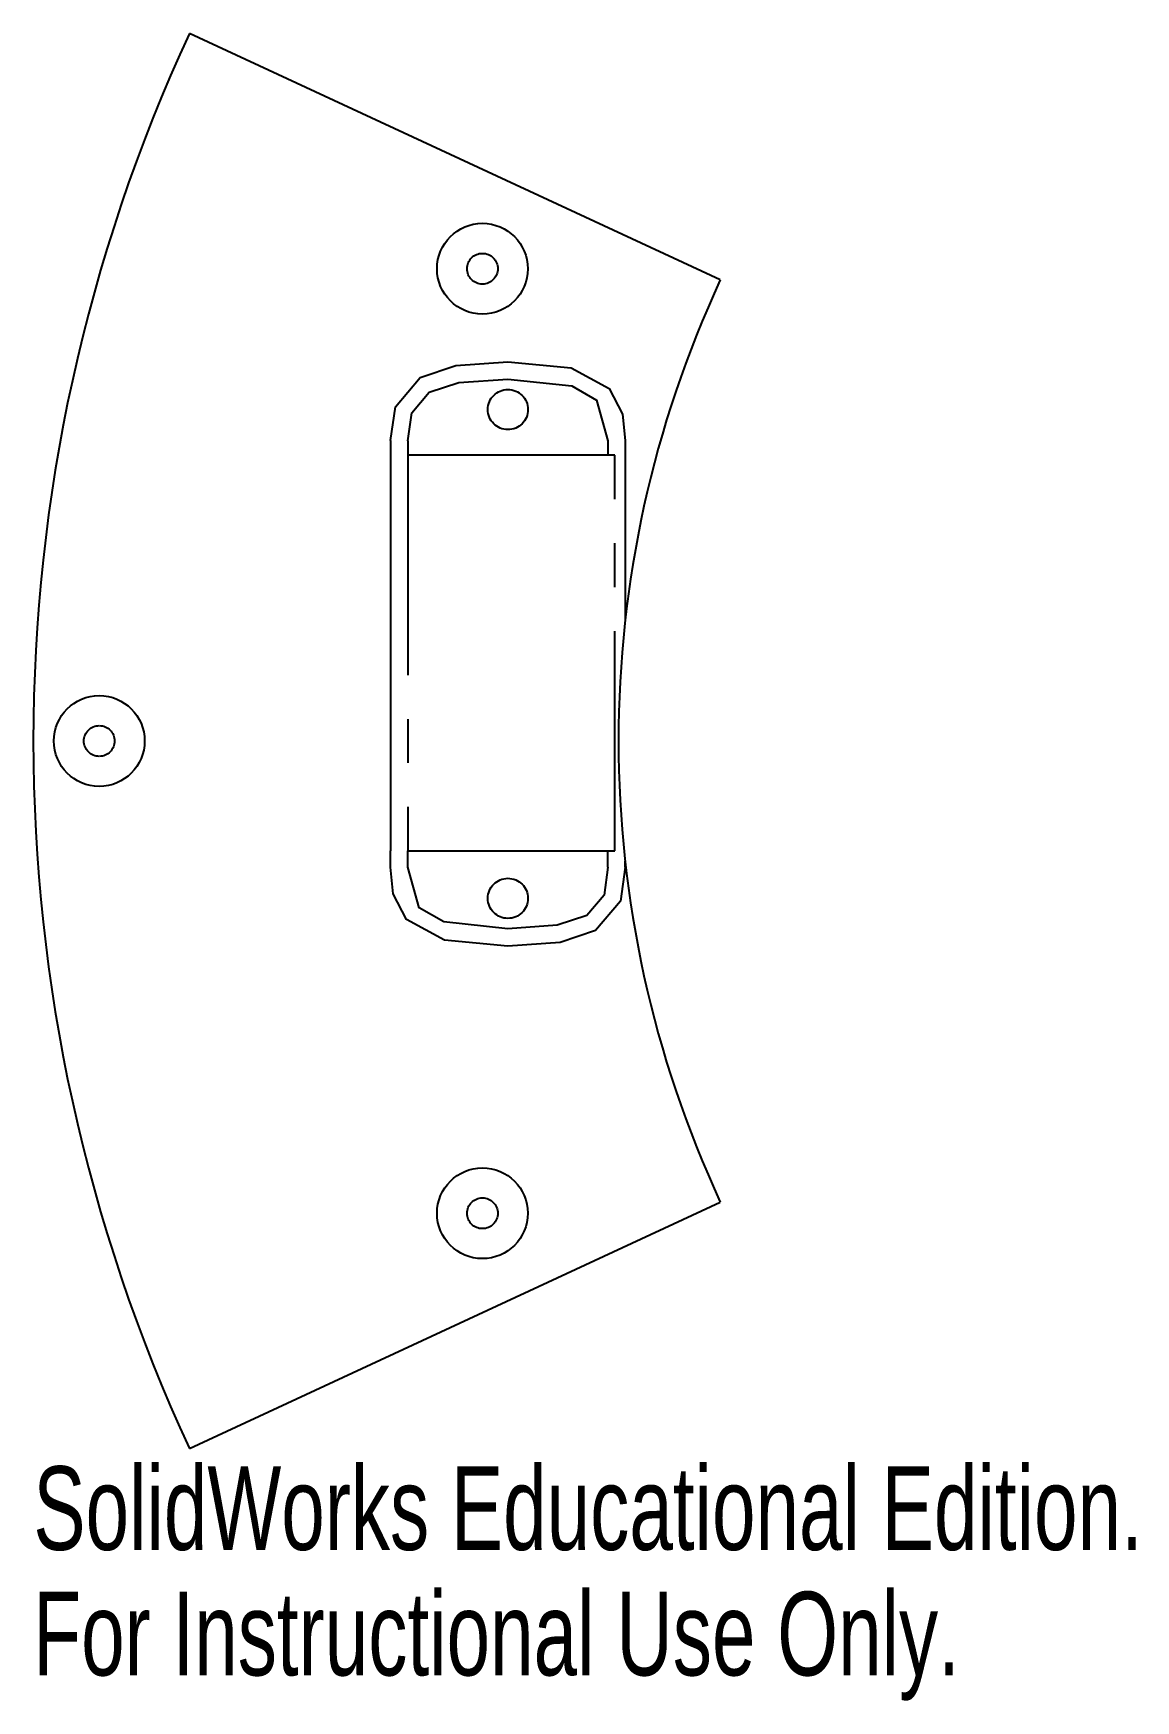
# Model space of a CAD drawing. Header units: millimetres. Extents: x -97.1 to -33.4, y -55.4 to 40.9.
import ezdxf

# ---------------------------------------------------------------- set-up
doc = ezdxf.new("R2010")
doc.units = ezdxf.units.MM
doc.linetypes.add('CENTERX2', pattern=[20.32, 12.7, -2.54, 2.54, -2.54])
doc.styles.add('SLDTEXTSTYLE0', font='TXT', dxfattribs={"width": 0.7})

msp = doc.modelspace()

# ---------------------------------------------------------------- linework, layer by layer
at = {"color": 7, "linetype": 'Continuous'}
for p, q in [((-57.395, 26.645), (-88.077, 40.888)), ((-76.453, 17.356), (-76.453, 16.51)), ((-62.896, 17.356), (-62.896, 16.51)), ((-76.453, 16.51), (-76.453, -6.35)), ((-62.896, 16.51), (-62.896, 6.946)), ((-76.453, -7.298), (-76.453, -6.35)), ((-62.896, -7.298), (-62.896, -6.946)), ((-88.077, -40.888), (-57.395, -26.645))]:
    msp.add_line(p, q, dxfattribs=at)
at = {"color": 7, "linetype": 'CENTERX2'}
for p, q in [((-75.453, 17.35), (-75.453, 16.51)), ((-63.896, 17.35), (-63.896, 16.51)), ((-63.5, 16.51), (-75.453, 16.51)), ((-75.453, 16.51), (-75.453, -6.35)), ((-63.5, -6.35), (-63.5, 16.51)), ((-75.453, -6.35), (-63.5, -6.35)), ((-75.453, -7.292), (-75.453, -6.35)), ((-63.896, -7.292), (-63.896, -6.35))]:
    msp.add_line(p, q, dxfattribs=at)
at = {"color": 7, "linetype": 'Continuous', "flags": 128}
for points in [[(-76.453, 17.356), (-76.175, 19.305), (-74.743, 21.008), (-72.69, 21.693), (-69.674, 21.904)], [(-69.674, 21.904), (-66.017, 21.559), (-63.814, 20.375), (-63.047, 18.884), (-62.896, 17.356)], [(-75.453, 17.35), (-75.234, 18.97), (-74.234, 20.147), (-72.519, 20.708), (-69.674, 20.904)], [(-69.674, 20.904), (-65.979, 20.512), (-64.553, 19.702), (-63.896, 17.35)], [(-69.674, -11.846), (-73.332, -11.501), (-75.535, -10.316), (-76.301, -8.826), (-76.453, -7.298)], [(-69.674, -10.846), (-73.37, -10.453), (-74.796, -9.644), (-75.453, -7.292)], [(-63.896, -7.292), (-64.115, -8.911), (-65.115, -10.089), (-66.83, -10.65), (-69.674, -10.846)], [(-62.896, -7.298), (-63.173, -9.246), (-64.605, -10.95), (-66.658, -11.635), (-69.674, -11.846)]]:
    msp.add_lwpolyline(points, dxfattribs=at)
at = {"color": 7, "linetype": 'Continuous'}
for centre in [(-71.146, 27.288), (-93.295, 0), (-71.146, -27.288)]:
    msp.add_circle(centre, 2.623, dxfattribs=at)
at = {"color": 7, "linetype": 'CENTERX2'}
for centre, radius in [((-71.146, 27.288), 0.889), ((-69.674, 19.152), 1.159), ((-93.295, 0), 0.889), ((-69.674, -9.093), 1.159), ((-71.146, -27.288), 0.889)]:
    msp.add_circle(centre, radius, dxfattribs=at)
at = {"color": 7, "linetype": 'Continuous'}
for radius in [97.105, 63.278]:
    msp.add_arc((0, 0), radius, 155.09763, 204.90237, dxfattribs=at)

# ---------------------------------------------------------------- texts
at = {"color": 7, "linetype": 'Continuous', "char_height": 4.83362, "attachment_point": 1, "style": 'SLDTEXTSTYLE0'}
for s, insert in [('SolidWorks Educational Edition.', (-97.105, -41.908)), ('For Instructional Use Only.', (-97.105, -49.158))]:
    msp.add_mtext(s, dxfattribs=dict(at, insert=insert))

doc.saveas('drawing.dxf')
